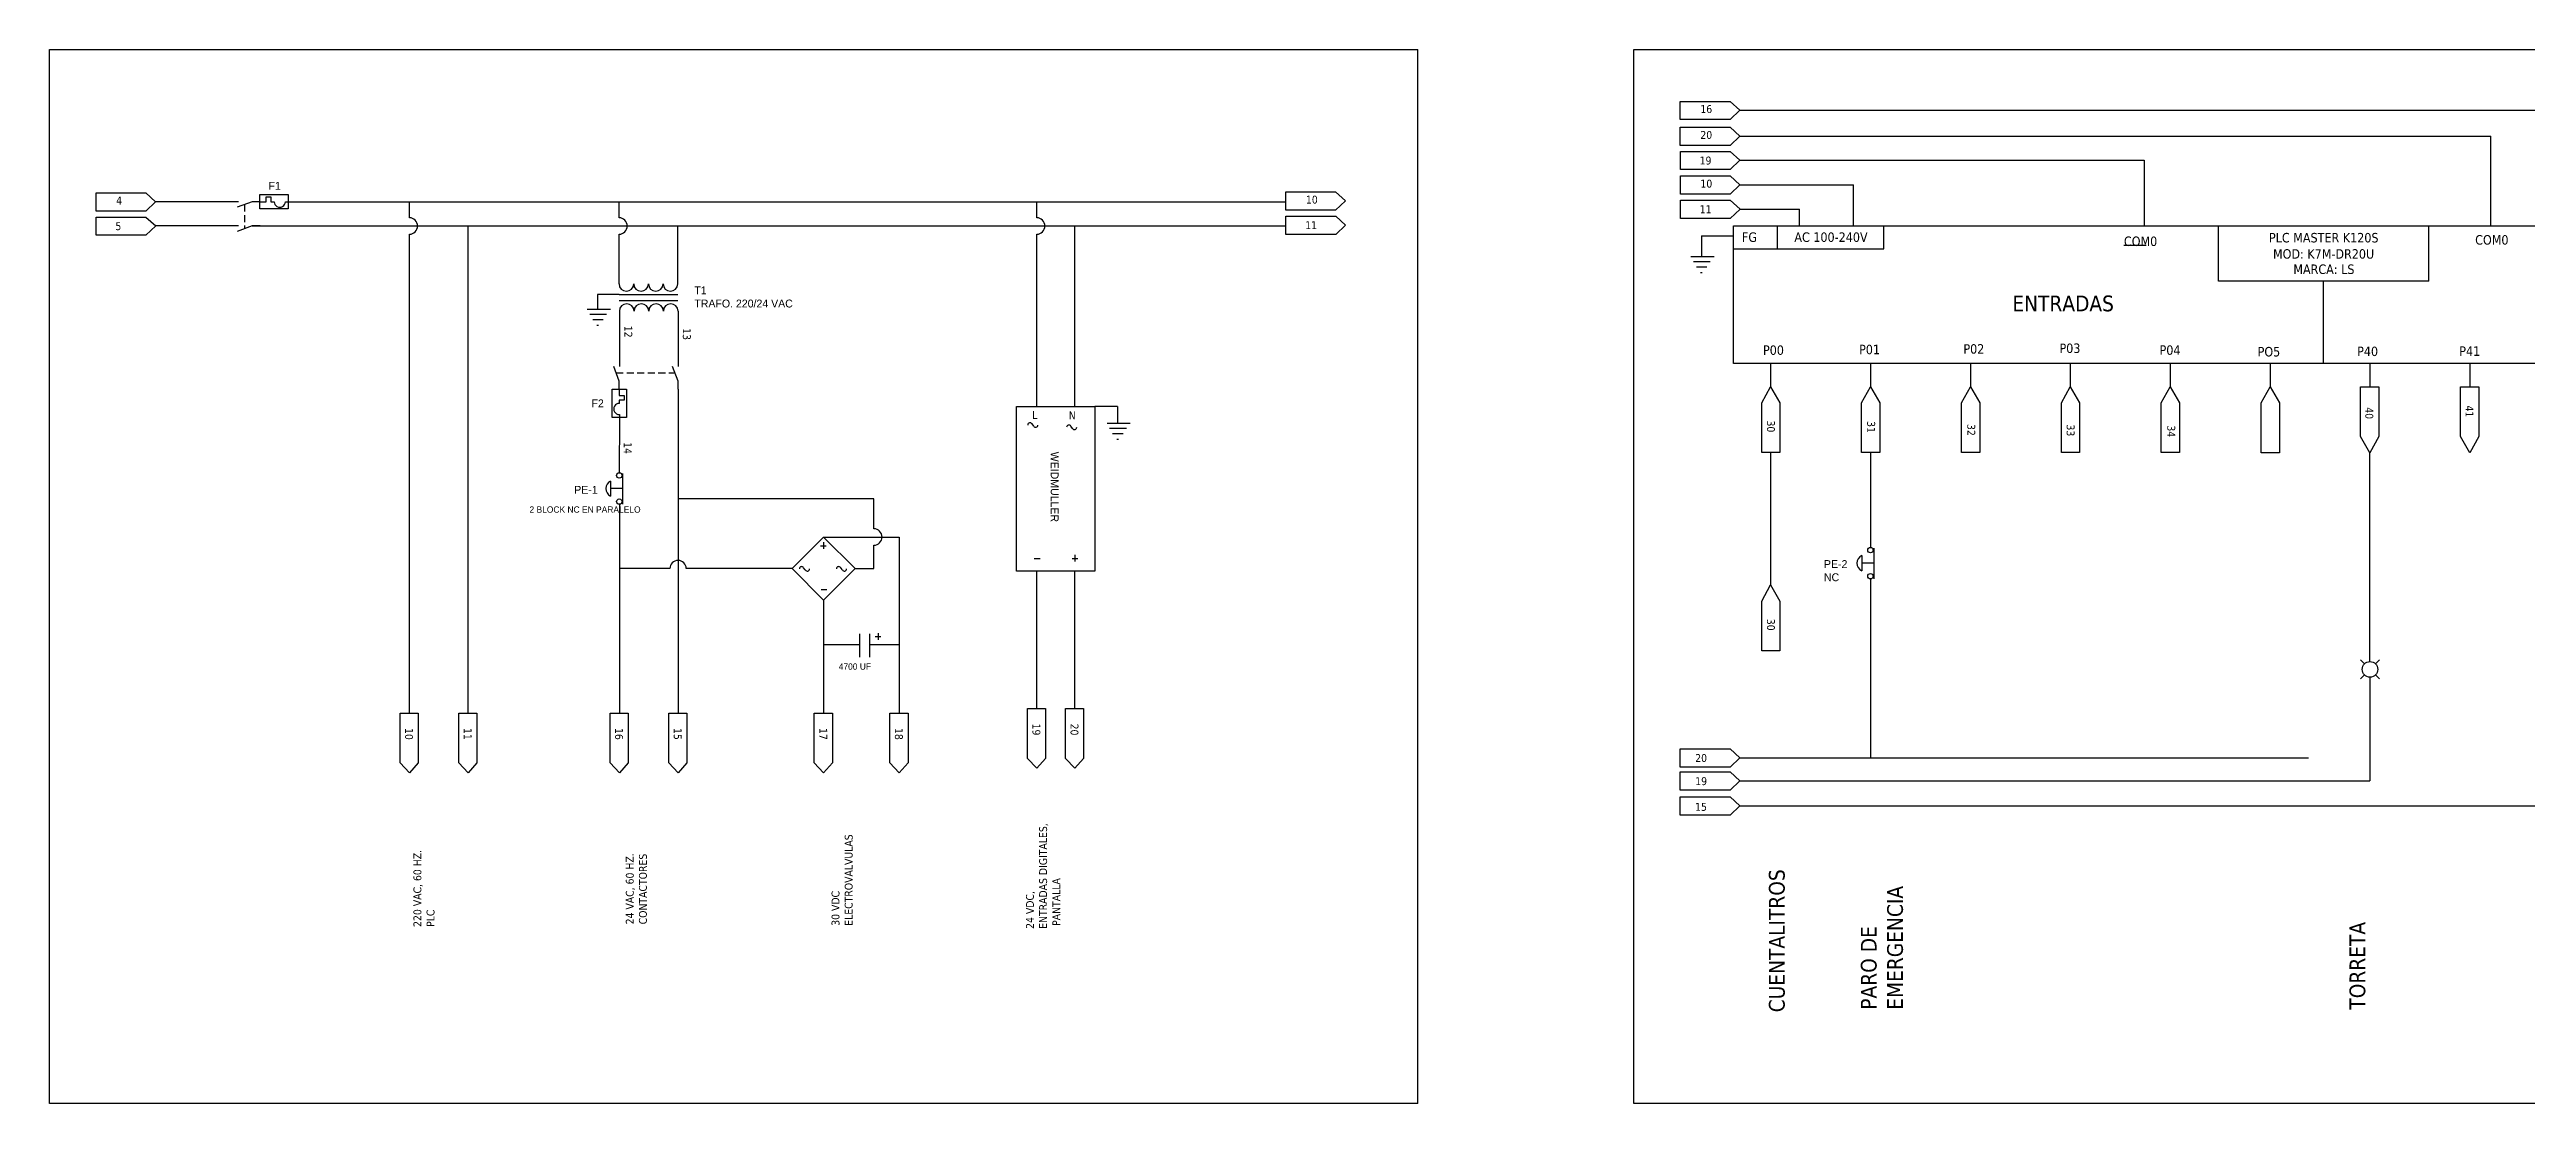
# Model space of a CAD drawing. Header units: millimetres. Extents: x 484 to 5511, y 1144 to 4084.
# Drawn here: x 982 to 1767, y 1149 to 1483 of the extents above; entities that cross this region are included whole.
import ezdxf

# ---------------------------------------------------------------- set-up
doc = ezdxf.new("R2010")
doc.units = ezdxf.units.MM
doc.linetypes.add('LÍNEAS_OCULTAS2', pattern=[4.7625, 3.175, -1.5875])
doc.layers.add('Capa1', color=7, linetype='LÍNEAS_OCULTAS2')
doc.styles.add('Tahoma', font='tahoma.ttf')

msp = doc.modelspace()

# ---------------------------------------------------------------- linework, layer by layer
for p, q in [((981.502, 1149.158), (981.502, 1483.158)), ((981.502, 1483.158), (1415.298, 1483.158)), ((1415.298, 1149.158), (1415.298, 1483.158)), ((1483.696, 1149.158), (1483.696, 1483.158)), ((1483.696, 1483.158), (1917.492, 1483.158)), ((1498.443, 1466.741), (1514.212, 1466.741)), ((1498.443, 1460.978), (1498.443, 1466.741)), ((1514.212, 1460.978), (1498.443, 1460.978)), ((1514.212, 1466.741), (1517.336, 1463.934)), ((1517.336, 1463.934), (1514.212, 1460.978)), ((1517.336, 1463.934), (1804.584, 1463.934)), ((1498.443, 1458.546), (1514.212, 1458.546)), ((1498.443, 1452.783), (1498.443, 1458.546)), ((1514.212, 1452.783), (1498.443, 1452.783)), ((1514.212, 1458.546), (1517.336, 1455.739)), ((1517.336, 1455.739), (1514.212, 1452.783)), ((1517.336, 1455.739), (1755.379, 1455.739)), ((1755.379, 1427.271), (1755.379, 1455.739)), ((1498.468, 1450.856), (1514.238, 1450.856)), ((1498.468, 1445.093), (1498.468, 1450.856)), ((1514.238, 1445.093), (1498.468, 1445.093)), ((1514.238, 1450.856), (1517.361, 1448.049)), ((1517.361, 1448.049), (1514.238, 1445.093)), ((1517.361, 1448.049), (1645.547, 1448.049)), ((1645.547, 1448.049), (1645.547, 1427.271)), ((996.248, 1437.74), (1012.018, 1437.74)), ((996.248, 1431.976), (996.248, 1437.74)), ((1012.018, 1437.74), (1015.141, 1434.932)), ((1373.411, 1438.045), (1389.18, 1438.045)), ((1373.411, 1432.282), (1373.411, 1438.045)), ((1389.18, 1438.045), (1392.304, 1435.238)), ((1498.468, 1443.113), (1514.238, 1443.113)), ((1498.468, 1437.349), (1498.468, 1443.113)), ((1514.238, 1437.349), (1498.468, 1437.349)), ((1514.238, 1443.113), (1517.361, 1440.306)), ((1517.361, 1440.306), (1514.238, 1437.349)), ((1517.361, 1440.306), (1553.372, 1440.306)), ((1553.372, 1427.271), (1553.372, 1440.306)), ((1012.018, 1431.976), (996.248, 1431.976)), ((996.274, 1430.05), (1012.044, 1430.05)), ((996.274, 1424.286), (996.274, 1430.05)), ((1015.141, 1434.932), (1012.018, 1431.976)), ((1012.044, 1430.05), (1015.167, 1427.242)), ((1041.372, 1434.932), (1015.141, 1434.932)), ((1045.727, 1434.932), (1041.029, 1433.222)), ((1048.227, 1434.932), (1045.727, 1434.932)), ((1048.2, 1434.93), (1050.2, 1434.93)), ((1050.2, 1436.43), (1051.7, 1436.43)), ((1050.2, 1434.93), (1050.2, 1436.43)), ((1051.7, 1436.43), (1051.7, 1434.93)), ((1051.7, 1434.93), (1052.715, 1434.929)), ((1056.271, 1434.945), (1057.151, 1434.945)), ((1057.149, 1434.932), (1373.411, 1434.932)), ((1095.566, 1429.837), (1095.566, 1434.932)), ((1162.046, 1429.837), (1162.046, 1434.932)), ((1294.436, 1429.837), (1294.436, 1434.932)), ((1389.18, 1432.282), (1373.411, 1432.282)), ((1373.437, 1430.355), (1389.206, 1430.355)), ((1373.437, 1424.592), (1373.437, 1430.355)), ((1392.304, 1435.238), (1389.18, 1432.282)), ((1389.206, 1430.355), (1392.329, 1427.548)), ((1498.494, 1435.423), (1514.264, 1435.423)), ((1498.494, 1429.659), (1498.494, 1435.423)), ((1514.264, 1429.659), (1498.494, 1429.659)), ((1514.264, 1435.423), (1517.387, 1432.616)), ((1517.387, 1432.616), (1514.264, 1429.659)), ((1517.387, 1432.616), (1536.26, 1432.616)), ((1536.26, 1427.271), (1536.26, 1432.616)), ((1012.044, 1424.286), (996.274, 1424.286)), ((1015.167, 1427.242), (1012.044, 1424.286)), ((1041.372, 1427.242), (1015.167, 1427.242)), ((1045.727, 1427.242), (1041.029, 1425.532)), ((1045.727, 1427.242), (1373.411, 1427.242)), ((1048.227, 1427.242), (1045.727, 1427.242)), ((1095.566, 1272.882), (1095.566, 1424.647)), ((1114.176, 1272.882), (1114.176, 1427.242)), ((1162.044, 1408.903), (1162.044, 1424.647)), ((1180.654, 1408.903), (1180.654, 1427.242)), ((1294.436, 1370.002), (1294.436, 1424.647)), ((1306.502, 1370.002), (1306.502, 1427.242)), ((1389.206, 1424.592), (1373.437, 1424.592)), ((1392.329, 1427.548), (1389.206, 1424.592)), ((1505.122, 1424.071), (1505.122, 1417.581)), ((1505.122, 1424.071), (1515.325, 1424.071)), ((1529.228, 1419.984), (1529.228, 1427.271)), ((1562.967, 1419.984), (1562.967, 1427.271)), ((1669.07, 1409.792), (1669.07, 1427.271)), ((1735.686, 1409.792), (1735.686, 1427.271)), ((1501.841, 1417.581), (1509.153, 1417.581)), ((1502.613, 1415.993), (1507.972, 1415.993)), ((1503.567, 1414.269), (1506.882, 1414.269)), ((1515.325, 1419.984), (1562.967, 1419.984)), ((1162.044, 1405.58), (1155.251, 1405.579)), ((1155.251, 1405.579), (1155.251, 1400.87)), ((1162.044, 1405.58), (1180.654, 1405.58)), ((1504.884, 1412.545), (1505.429, 1412.545)), ((1735.686, 1409.792), (1669.07, 1409.792)), ((1702.325, 1383.703), (1702.325, 1409.792)), ((1151.97, 1400.87), (1159.282, 1400.87)), ((1152.742, 1399.281), (1158.101, 1399.281)), ((1162.044, 1403.669), (1180.654, 1403.669)), ((1162.127, 1400.264), (1162.127, 1382.74)), ((1180.737, 1400.264), (1180.737, 1382.758)), ((1153.696, 1397.557), (1157.011, 1397.557)), ((1155.013, 1395.833), (1155.558, 1395.833)), ((1162.115, 1378.042), (1160.405, 1382.74)), ((1180.724, 1378.042), (1179.014, 1382.74)), ((1527.068, 1383.716), (1527.068, 1376.311)), ((1558.737, 1383.71), (1558.737, 1376.305)), ((1590.407, 1383.703), (1590.407, 1376.298)), ((1590.407, 1383.703), (1590.407, 1376.298)), ((1622.076, 1383.697), (1622.076, 1376.292)), ((1653.745, 1383.69), (1653.745, 1376.285)), ((1685.414, 1383.684), (1685.414, 1376.279)), ((1717.083, 1383.677), (1717.083, 1376.272)), ((1748.752, 1383.671), (1748.752, 1376.266)), ((1162.115, 1375.542), (1162.115, 1378.042)), ((1162.115, 1375.542), (1162.115, 1373.542)), ((1180.724, 1375.542), (1180.724, 1378.042)), ((1180.724, 1375.542), (1180.737, 1272.882)), ((1524.261, 1371.205), (1527.068, 1376.311)), ((1527.068, 1376.311), (1530.024, 1371.205)), ((1555.93, 1371.199), (1558.737, 1376.305)), ((1558.737, 1376.305), (1561.694, 1371.199)), ((1587.599, 1371.192), (1590.407, 1376.298)), ((1590.407, 1376.298), (1593.363, 1371.192)), ((1619.269, 1371.186), (1622.076, 1376.292)), ((1622.076, 1376.292), (1625.032, 1371.186)), ((1650.938, 1371.179), (1653.745, 1376.285)), ((1653.745, 1376.285), (1656.701, 1371.179)), ((1682.607, 1371.173), (1685.414, 1376.279)), ((1685.414, 1376.279), (1688.37, 1371.173)), ((1714.127, 1360.503), (1714.127, 1376.272)), ((1714.127, 1376.272), (1719.891, 1376.272)), ((1719.891, 1376.272), (1719.891, 1360.503)), ((1745.796, 1360.496), (1745.796, 1376.266)), ((1745.796, 1376.266), (1751.56, 1376.266)), ((1745.796, 1360.496), (1745.796, 1376.266)), ((1745.796, 1376.266), (1751.56, 1376.266)), ((1751.56, 1376.266), (1751.56, 1360.496)), ((1751.56, 1376.266), (1751.56, 1360.496)), ((1162.115, 1372.042), (1162.114, 1371.027)), ((1162.115, 1373.542), (1163.615, 1373.542)), ((1163.615, 1372.042), (1162.115, 1372.042)), ((1162.13, 1366.591), (1162.115, 1349.032)), ((1162.13, 1367.471), (1162.13, 1366.591)), ((1163.615, 1373.542), (1163.615, 1372.042)), ((1320.046, 1370.002), (1312.871, 1370.002)), ((1320.046, 1370.002), (1320.046, 1364.769)), ((1524.261, 1355.435), (1524.261, 1371.205)), ((1530.024, 1371.205), (1530.024, 1355.435)), ((1555.93, 1355.429), (1555.93, 1371.199)), ((1561.694, 1371.199), (1561.694, 1355.429)), ((1587.599, 1355.422), (1587.599, 1371.192)), ((1593.363, 1371.192), (1593.363, 1355.422)), ((1619.269, 1355.416), (1619.269, 1371.186)), ((1625.032, 1371.186), (1625.032, 1355.416)), ((1650.938, 1355.409), (1650.938, 1371.179)), ((1656.701, 1371.179), (1656.701, 1355.409)), ((1682.607, 1355.403), (1682.607, 1371.173)), ((1688.37, 1371.173), (1688.37, 1355.403)), ((1293.481, 1363.804), (1292.952, 1364.514)), ((1305.777, 1363.094), (1305.248, 1363.804)), ((1316.765, 1364.769), (1324.077, 1364.769)), ((1317.538, 1363.181), (1322.897, 1363.181)), ((1318.491, 1361.456), (1321.807, 1361.456)), ((1319.808, 1359.732), (1320.353, 1359.732)), ((1717.083, 1355.397), (1714.127, 1360.503)), ((1719.891, 1360.503), (1717.083, 1355.397)), ((1748.752, 1355.39), (1745.796, 1360.496)), ((1751.56, 1360.496), (1748.752, 1355.39)), ((1530.024, 1355.435), (1524.261, 1355.435)), ((1527.068, 1355.435), (1527.068, 1313.471)), ((1561.694, 1355.429), (1555.93, 1355.429)), ((1558.737, 1355.429), (1558.737, 1325.383)), ((1593.363, 1355.422), (1587.599, 1355.422)), ((1625.032, 1355.416), (1619.269, 1355.416)), ((1656.701, 1355.409), (1650.938, 1355.409)), ((1688.37, 1355.403), (1682.607, 1355.403)), ((1717.083, 1291.097), (1717.083, 1355.397)), ((1159.329, 1346.412), (1159.329, 1341.652)), ((1163.09, 1344.032), (1159.329, 1344.032)), ((1163.145, 1348.834), (1163.145, 1339.102)), ((1162.127, 1339.032), (1162.127, 1327.981)), ((1242.809, 1340.824), (1180.737, 1340.824)), ((1242.809, 1331.266), (1242.809, 1340.824)), ((1162.127, 1327.981), (1162.127, 1318.664)), ((1226.817, 1327.007), (1226.817, 1324.898)), ((1226.878, 1328.671), (1250.836, 1328.671)), ((1250.836, 1328.671), (1250.836, 1272.882)), ((1225.889, 1325.928), (1227.744, 1325.928)), ((1242.809, 1318.677), (1242.809, 1326.076)), ((1293.672, 1321.909), (1295.527, 1321.909)), ((1305.639, 1321.909), (1307.494, 1321.909)), ((1306.567, 1322.988), (1306.567, 1320.879)), ((1555.952, 1322.763), (1555.952, 1318.002)), ((1559.712, 1320.383), (1555.952, 1320.383)), ((1559.768, 1325.184), (1559.768, 1315.452)), ((1162.127, 1318.664), (1162.127, 1272.882)), ((1178.142, 1318.664), (1162.127, 1318.664)), ((1216.871, 1318.664), (1183.332, 1318.664)), ((1221.078, 1318.223), (1220.549, 1318.933)), ((1226.081, 1312.047), (1227.936, 1312.047)), ((1232.822, 1318.223), (1232.293, 1318.933)), ((1236.871, 1318.677), (1242.809, 1318.677)), ((1294.436, 1274.279), (1294.436, 1317.828)), ((1306.502, 1274.279), (1306.502, 1317.828)), ((1524.261, 1308.365), (1527.068, 1313.471)), ((1527.068, 1313.471), (1530.024, 1308.365)), ((1558.737, 1315.383), (1558.737, 1258.73)), ((1226.864, 1308.671), (1226.864, 1272.882)), ((1524.261, 1292.595), (1524.261, 1308.365)), ((1530.024, 1308.365), (1530.024, 1292.595)), ((1238.284, 1297.96), (1238.284, 1290.584)), ((1241.51, 1290.584), (1241.51, 1297.96)), ((1243.203, 1297.163), (1245.058, 1297.163)), ((1244.13, 1298.241), (1244.13, 1296.133)), ((1226.864, 1294.62), (1238.284, 1294.62)), ((1241.51, 1294.62), (1250.836, 1294.62)), ((1530.024, 1292.595), (1524.261, 1292.595)), ((1715.331, 1288.475), (1714.031, 1289.769)), ((1717.083, 1289.203), (1717.083, 1291.097)), ((1718.835, 1288.475), (1720.135, 1289.769)), ((1715.331, 1284.985), (1714.031, 1283.691)), ((1717.083, 1284.257), (1717.083, 1282.363)), ((1717.083, 1282.363), (1717.083, 1251.394)), ((1718.835, 1284.985), (1720.135, 1283.691)), ((1092.61, 1257.112), (1092.61, 1272.882)), ((1092.61, 1272.882), (1098.374, 1272.882)), ((1098.374, 1272.882), (1098.374, 1257.112)), ((1111.22, 1257.112), (1111.22, 1272.882)), ((1111.22, 1272.882), (1116.983, 1272.882)), ((1116.983, 1272.882), (1116.983, 1257.112)), ((1159.171, 1257.112), (1159.171, 1272.882)), ((1159.171, 1272.882), (1164.935, 1272.882)), ((1164.935, 1272.882), (1164.935, 1257.112)), ((1177.781, 1257.112), (1177.781, 1272.882)), ((1177.781, 1272.882), (1183.544, 1272.882)), ((1183.544, 1272.882), (1183.544, 1257.112)), ((1223.908, 1257.112), (1223.908, 1272.882)), ((1223.908, 1272.882), (1229.672, 1272.882)), ((1229.672, 1272.882), (1229.672, 1257.112)), ((1247.88, 1257.112), (1247.88, 1272.882)), ((1247.88, 1272.882), (1253.643, 1272.882)), ((1253.643, 1272.882), (1253.643, 1257.112)), ((1291.479, 1258.51), (1291.479, 1274.279)), ((1291.479, 1274.279), (1297.243, 1274.279)), ((1297.243, 1274.279), (1297.243, 1258.51)), ((1303.546, 1258.51), (1303.546, 1274.279)), ((1303.546, 1274.279), (1309.309, 1274.279)), ((1309.309, 1274.279), (1309.309, 1258.51)), ((1095.566, 1253.989), (1092.61, 1257.112)), ((1098.374, 1257.112), (1095.566, 1253.989)), ((1114.176, 1253.989), (1111.22, 1257.112)), ((1116.983, 1257.112), (1114.176, 1253.989)), ((1162.127, 1253.989), (1159.171, 1257.112)), ((1164.935, 1257.112), (1162.127, 1253.989)), ((1180.737, 1253.989), (1177.781, 1257.112)), ((1183.544, 1257.112), (1180.737, 1253.989)), ((1226.864, 1253.989), (1223.908, 1257.112)), ((1229.672, 1257.112), (1226.864, 1253.989)), ((1250.836, 1253.989), (1247.88, 1257.112)), ((1253.643, 1257.112), (1250.836, 1253.989)), ((1294.436, 1255.387), (1291.479, 1258.51)), ((1297.243, 1258.51), (1294.436, 1255.387)), ((1306.502, 1255.387), (1303.546, 1258.51)), ((1309.309, 1258.51), (1306.502, 1255.387)), ((1498.443, 1261.538), (1514.212, 1261.538)), ((1498.443, 1255.774), (1498.443, 1261.538)), ((1514.212, 1261.538), (1517.336, 1258.73)), ((1517.336, 1258.73), (1514.212, 1255.774)), ((1517.336, 1258.73), (1697.599, 1258.73)), ((1514.212, 1255.774), (1498.443, 1255.774)), ((1498.443, 1254.201), (1514.212, 1254.201)), ((1498.443, 1248.437), (1498.443, 1254.201)), ((1514.212, 1254.201), (1517.336, 1251.394)), ((1517.336, 1251.394), (1514.212, 1248.437)), ((1517.336, 1251.394), (1717.083, 1251.394)), ((1514.212, 1248.437), (1498.443, 1248.437)), ((1498.443, 1246.297), (1514.212, 1246.297)), ((1498.443, 1240.534), (1498.443, 1246.297)), ((1514.212, 1246.297), (1517.336, 1243.49)), ((1517.336, 1243.49), (1514.212, 1240.534)), ((1517.336, 1243.49), (1887.538, 1243.49)), ((1514.212, 1240.534), (1498.443, 1240.534)), ((1415.298, 1149.158), (981.502, 1149.158)), ((1917.492, 1149.158), (1483.696, 1149.158))]:
    msp.add_line(p, q)
at = {"color": 252}
msp.add_line((1646.078, 1421.039), (1639.081, 1421.039), dxfattribs=at)
for points in [[(1048.2, 1432.65), (1048.2, 1437.21), (1057.149, 1437.21), (1057.149, 1432.65)], [(1515.325, 1427.271), (1889.589, 1427.271), (1889.589, 1383.703), (1515.325, 1383.703)], [(1159.835, 1375.542), (1164.395, 1375.542), (1164.395, 1366.593), (1159.835, 1366.593)], [(1288.054, 1370.002), (1312.871, 1370.002), (1312.871, 1317.828), (1288.054, 1317.828)], [(1216.871, 1318.664), (1226.878, 1328.671), (1236.871, 1318.677), (1226.864, 1308.671)]]:
    msp.add_lwpolyline(points, close=True)
for centre, radius in [((1162.115, 1348.172), 0.86), ((1162.115, 1339.892), 0.86), ((1558.737, 1324.523), 0.86), ((1558.737, 1316.243), 0.86), ((1717.083, 1286.73), 2.473)]:
    msp.add_circle(centre, radius)
for centre, radius, start, end in [((1054.491, 1434.94), 1.78, 179.837781, 0.150269), ((1095.566, 1427.242), 2.595, 270, 90), ((1162.046, 1427.242), 2.595, 270, 90), ((1294.436, 1427.242), 2.595, 270, 90), ((1164.371, 1408.903), 2.326, 180, 0), ((1169.023, 1408.903), 2.326, 180, 0), ((1173.675, 1408.903), 2.326, 180, 0), ((1178.328, 1408.903), 2.326, 180, 0), ((1164.454, 1400.264), 2.326, 0, 180), ((1169.106, 1400.264), 2.326, 0, 180), ((1173.759, 1400.264), 2.326, 0, 180), ((1178.411, 1400.264), 2.326, 0, 180), ((1162.125, 1369.251), 1.78, 89.837781, 270.150269), ((1292.331, 1364.161), 0.715, 29.601538, 180), ((1294.101, 1364.161), 0.715, 209.932632, 0), ((1304.626, 1363.451), 0.715, 29.601538, 180), ((1306.397, 1363.451), 0.715, 209.932632, 0), ((1160.464, 1344.032), 2.637, 115.489205, 244.510795), ((1242.809, 1328.671), 2.595, 270, 90), ((1180.737, 1318.664), 2.595, 0, 180), ((1219.927, 1318.58), 0.715, 29.601538, 180), ((1231.671, 1318.58), 0.715, 29.601538, 180), ((1557.086, 1320.383), 2.637, 115.489205, 244.510795), ((1221.697, 1318.58), 0.715, 209.932632, 0), ((1233.441, 1318.58), 0.715, 209.932632, 0)]:
    msp.add_arc(centre, radius, start, end)
at = {"layer": 'Capa1', "ltscale": 0.7}
for p, q in [((1043.296, 1434.048), (1043.296, 1426.358)), ((1161.154, 1380.682), (1179.763, 1380.682))]:
    msp.add_line(p, q, dxfattribs=at)

# ---------------------------------------------------------------- texts
at = {"style": 'Tahoma'}
for s, insert, char_height, width, attachment_point in [('16', (1504.807, 1465.541), 2.5, 15.27778, 1), ('20', (1504.807, 1457.346), 2.5, 15.27778, 1), ('19', (1504.576, 1449.236), 2.5, 15.27778, 1), ('10', (1379.775, 1436.845), 2.5, 15.27778, 1), ('10', (1504.833, 1441.912), 2.5, 15.27778, 1), ('4', (1002.613, 1436.539), 2.5, 15.27778, 1), ('11', (1504.602, 1433.802), 2.5, 15.27778, 1), ('5', (1002.382, 1428.429), 2.5, 15.27778, 1), ('11', (1379.544, 1428.735), 2.5, 15.27778, 1), ('FG', (1517.994, 1425.206), 3, 15.27778, 1), ('AC 100-240V', (1534.603, 1425.206), 3, 25.08797, 1), ('COM0', (1639.081, 1423.898), 3, 15.27778, 1), ('PLC MASTER K120S', (1702.42, 1425.035), 3, 60.88776, 2), ('COM0', (1750.425, 1424.345), 3, 15.27778, 1), ('MOD: K7M-DR20U', (1702.371, 1419.892), 3, 60.94912, 2), ('MARCA: LS', (1702.469, 1415.043), 3, 60.94912, 2), ('ENTRADAS', (1603.71, 1405.201), 5, 51.39622, 1), ('P02', (1588.189, 1389.787), 3, 15.27778, 1), ('P03', (1618.653, 1389.994), 3, 15.27778, 1), ('P00', (1524.663, 1389.402), 3, 15.27778, 1), ('P01', (1555.126, 1389.609), 3, 15.27778, 1), ('P04', (1650.378, 1389.416), 3, 15.27778, 1), ('PO5', (1681.466, 1388.904), 3, 15.27778, 1), ('P40', (1713.007, 1389.019), 3, 15.27778, 1), ('P41', (1745.385, 1389.087), 3, 15.27778, 1), ('L', (1292.984, 1368.569), 2.5, 2.91491, 1), ('N', (1304.59, 1368.489), 2.5, 3.06572, 1), ('20', (1503.183, 1259.884), 2.5, 15.27778, 1), ('19', (1503.183, 1252.548), 2.5, 15.27778, 1), ('15', (1503.144, 1244.403), 2.5, 15.27778, 1)]:
    msp.add_mtext(s, dxfattribs=dict(at, insert=insert, char_height=char_height, width=width, attachment_point=attachment_point))
at = {"attachment_point": 1}
for s, insert, char_height, width in [('F1', (1050.907, 1441.235), 2.5, 7.30496), ('T1\\PTRAFO. 220/24 VAC', (1185.91, 1408.086), 2.5, 41.02888), ('F2', (1153.302, 1372.275), 2.5, 7.30496), ('PE-1', (1147.833, 1344.889), 2.5, 7.30496), ('2 BLOCK NC EN PARALELO', (1133.644, 1338.374), 2, 41.71319), ('PE-2\\PNC', (1543.991, 1321.343), 2.5, 7.30496), ('4700 UF', (1231.671, 1288.617), 2, 15.34884)]:
    msp.add_mtext(s, dxfattribs=dict(at, insert=insert, char_height=char_height, width=width))
at = {"attachment_point": 1, "style": 'Tahoma'}
for s, insert, char_height, width, rotation in [('12', (1166.231, 1395.626), 2.5, 4.54973, 270), ('13', (1184.772, 1394.857), 2.5, 5.79093, 270), ('40', (1718.115, 1369.793), 2.5, 15.27778, 270), ('41', (1749.886, 1370.37), 2.5, 15.27778, 270), ('14', (1166.049, 1358.737), 2.5, 4.54973, 270), ('30', (1528.437, 1365.595), 2.5, 15.27778, 270), ('31', (1560.208, 1365.406), 2.5, 15.27778, 270), ('32', (1591.941, 1364.492), 2.5, 15.27778, 270), ('33', (1623.442, 1364.344), 2.5, 15.27778, 270), ('34', (1655.337, 1364.058), 2.5, 15.27778, 270), ('30', (1528.437, 1302.754), 2.5, 15.27778, 270), ('10', (1096.72, 1268.142), 2.5, 15.27778, 270), ('11', (1115.33, 1268.142), 2.5, 15.27778, 270), ('16', (1163.281, 1268.142), 2.5, 15.27778, 270), ('15', (1181.891, 1268.142), 2.5, 15.27778, 270), ('17', (1228.018, 1268.142), 2.5, 15.27778, 270), ('18', (1251.99, 1268.142), 2.5, 15.27778, 270), ('19', (1295.59, 1269.54), 2.5, 15.27778, 270), ('20', (1307.656, 1269.54), 2.5, 15.27778, 270), ('30 VDC\\PELECTROVALVULAS', (1229.403, 1205.46), 2.5, 45.04191, 90), ('24 VDC,\\PENTRADAS DIGITALES,\\P PANTALLA', (1291.041, 1204.486), 2.5, 35.33326, 90), ('220 VAC, 60 HZ.\\PPLC', (1096.856, 1205.101), 2.5, 54.93704, 90), ('24 VAC, 60 HZ.\\PCONTACTORES', (1164.184, 1205.913), 2.5, 59.45217, 90), ('CUENTALITROS', (1526.54, 1178.046), 5, 53.49894, 90), ('PARO DE EMERGENCIA', (1555.681, 1178.857), 5, 57.07159, 90), ('TORRETA', (1710.585, 1178.887), 5, 54.93704, 90)]:
    msp.add_mtext(s, dxfattribs=dict(at, insert=insert, char_height=char_height, width=width, rotation=rotation))
at = {"insert": (1301.384, 1355.699), "char_height": 2.5, "width": 29.62121, "attachment_point": 1, "rotation": 270}
msp.add_mtext('WEIDMULLER', dxfattribs=at)

doc.saveas('drawing.dxf')
